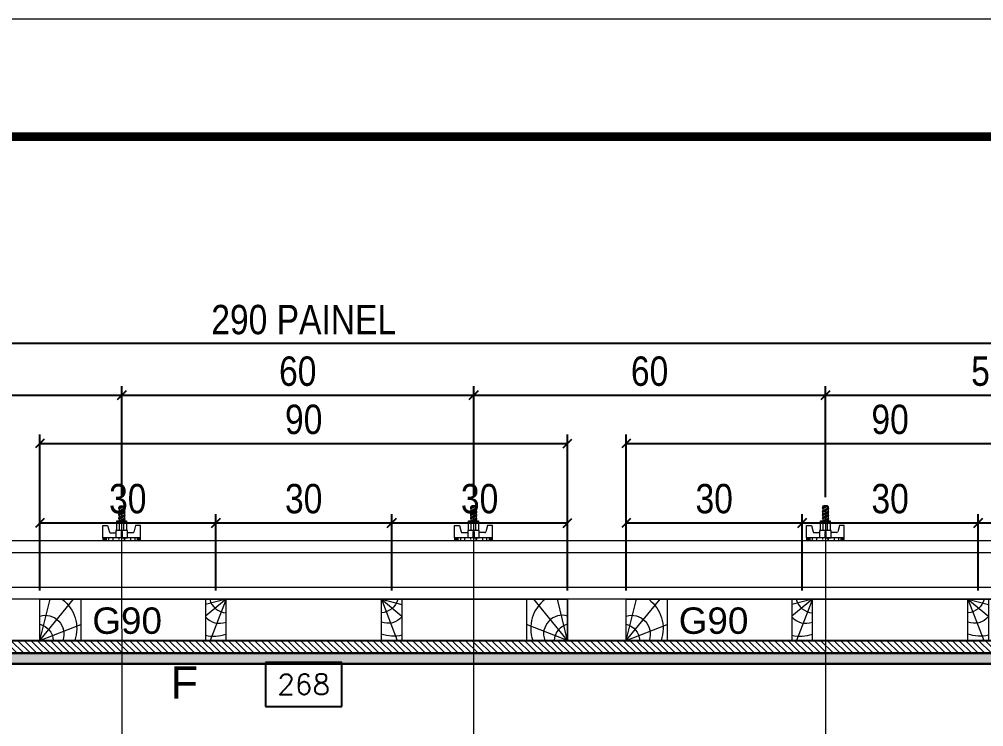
# Model space of a CAD drawing. Extents: x 2949 to 9203, y -16089 to 12527.
# Drawn here: x 6605.4 to 6934.3, y -4943 to -4701.9 of the extents above; entities that cross this region are included whole.
import ezdxf
from ezdxf.enums import TextEntityAlignment as Align

# ---------------------------------------------------------------- set-up
doc = ezdxf.new("R2010")
doc.units = 0
doc.linetypes.add('DASHED', pattern=[0.75, 0.5, -0.25])
for name, color, linetype, lineweight in [('CONCRETO', 251, 'Continuous', 25), ('Folhas', 255, 'Continuous', 9), ('Hachura', 251, 'Continuous', 9), ('Madeira', 126, 'Continuous', 18), ('Perfil Metálico', 224, 'Continuous', 18), ('SARRAFO DE PRESSAO', 251, 'DASHED', 9)]:
    doc.layers.add(name, color=color, linetype=linetype, lineweight=lineweight)
for name, color, linetype in [('COTA', 241, 'Continuous'), ('MEIO_PONT', 93, 'Continuous'), ('Painéis', 200, 'Continuous'), ('SARRAFO', 251, 'Continuous'), ('TEXTO_GERAL', 7, 'Continuous')]:
    doc.layers.add(name, color=color, linetype=linetype)
doc.styles.add('ARIAL', font='arial.ttf')
doc.styles.add('COTA TECNICA 2X', font='techl___.ttf', dxfattribs={"height": 10})
doc.styles.add('ROMANS', font='romans.shx')
doc.styles.add('SANSSERIF', font='sas_____.pfb')
doc.dimstyles.new('Cota Seção interna', dxfattribs={"dimtxt": 7, "dimasz": 6, "dimexe": 0.18, "dimexo": 2, "dimgap": -4, "dimtad": 3, "dimdec": 1, "dimlfac": 0.5, "dimzin": 12, "dimdsep": 46, "dimtxsty": 'ROMANS', "dimblk": 'ARCHTICK', "dimcen": 0.09, "dimse1": 1, "dimse2": 1, "dimsd1": 1, "dimsd2": 1, "dimclrd": 180, "dimclre": 5, "dimclrt": 1, "dimadec": 0, "dimazin": 3, "dimtfac": 1, "dimtdec": 1, "dimtofl": 0, "dimtmove": 0, "dimatfit": 3, "dimldrblk": 'ARCHTICK', "dimfxl": 1, "dimtolj": 1, "dimtzin": 0, "dimarcsym": 0})
doc.dimstyles.new('SECAO PILAR', dxfattribs={"dimtxt": 10, "dimasz": 3, "dimexe": 3, "dimexo": 3, "dimgap": 3, "dimtad": 1, "dimdec": 1, "dimlfac": 0.5, "dimzin": 12, "dimdsep": 46, "dimtxsty": 'COTA TECNICA 2X', "dimblk1": 'OBLIQUE', "dimblk2": 'OBLIQUE', "dimsah": 1, "dimcen": 0.9, "dimclrd": 256, "dimclre": 256, "dimclrt": 256, "dimadec": 1, "dimazin": 3, "dimtfac": 1, "dimtdec": 1, "dimtmove": 0, "dimatfit": 3, "dimfxl": 1, "dimtolj": 1, "dimtzin": 12, "dimarcsym": 0})

# ---------------------------------------------------------------- blocks, each defined once
blk = doc.blocks.new('9999999999')
at = {"layer": 'Folhas'}
blk.add_lwpolyline([(98138.98, 34190.21), (99623.98, 34190.21), (99623.98, 35240.21), (98138.98, 35240.21)], close=True, dxfattribs=at)
at = {"layer": 'Folhas', "color": 30, "const_width": 3}
blk.add_lwpolyline([(98213.98, 34230.21), (99583.98, 34230.21), (99583.98, 35200.21), (98213.98, 35200.21)], close=True, dxfattribs=at)
blk = doc.blocks.new('*D2449')
at = {"layer": 'COTA', "color": 180, "lineweight": -2, "transparency": 16777216}
for p, q in [((6715.4, -4921.08), (6689.4, -4921.08)), ((6689.4, -4921.08), (6689.4, -4936.08)), ((6715.4, -4936.08), (6715.4, -4921.08)), ((6689.4, -4936.08), (6715.4, -4936.08))]:
    blk.add_line(p, q, dxfattribs=at)
at = {"layer": 'Defpoints', "color": 0, "transparency": 16777216}
for p in [(6434.4, -4921.59), (6970.4, -4921.59), (6434.4, -4940.08)]:
    blk.add_point(p, dxfattribs=at)
at = {"layer": 'COTA', "color": 1, "transparency": 16777216, "insert": (6702.4, -4928.58), "char_height": 7, "attachment_point": 5, "style": 'ROMANS'}
blk.add_mtext('\\A1;268', dxfattribs=at)
blk = doc.blocks.new('_ArchTick')
at = {"color": 0, "linetype": 'ByBlock', "const_width": 0.15}
blk.add_lwpolyline([(-0.5, -0.5), (0.5, 0.5)], dxfattribs=at)
blk = doc.blocks.new('_Oblique')
at = {"color": 0, "linetype": 'ByBlock', "lineweight": -2}
blk.add_line((-0.5, -0.5), (0.5, 0.5), dxfattribs=at)
blk = doc.blocks.new('*D2476')
at = {"layer": 'COTA', "lineweight": -2, "transparency": 16777216}
for p, q in [((6412.4, -4910.59), (6412.4, -4809.44)), ((6992.4, -4910.59), (6992.4, -4809.44)), ((6992.4, -4812.44), (6412.4, -4812.44))]:
    blk.add_line(p, q, dxfattribs=at)
at = {"layer": 'Defpoints', "color": 0, "transparency": 16777216}
for p in [(6412.4, -4812.44), (6412.4, -4913.59), (6992.4, -4913.59)]:
    blk.add_point(p, dxfattribs=at)
at = {"layer": 'COTA', "lineweight": -2, "transparency": 16777216, "xscale": 3, "yscale": 3, "zscale": 3, "rotation": 180}
blk.add_blockref('_Oblique', (6412.4, -4812.44), dxfattribs=at)
at = {"layer": 'COTA', "lineweight": -2, "transparency": 16777216, "xscale": 3, "yscale": 3, "zscale": 3}
blk.add_blockref('_Oblique', (6992.4, -4812.44), dxfattribs=at)
at = {"layer": 'COTA', "transparency": 16777216, "insert": (6702.4, -4804.31), "char_height": 10, "attachment_point": 5, "style": 'COTA TECNICA 2X'}
blk.add_mtext('\\A1;290 PAINEL', dxfattribs=at)
blk = doc.blocks.new('PONTALETE')
at = {"layer": 'Madeira'}
for q in [(2.71, 7), (7, 5.76), (7, 1.74)]:
    blk.add_line((0, 0), q, dxfattribs=at)
blk.add_lwpolyline([(0, 0), (7, 0), (7, 7), (0, 7)], close=True, dxfattribs=at)
for centre, radius, start, end in [((2.04, 0.06), 6.23, 37.2818, 109.0913), ((1.09, 0.9), 3.19, 343.603, 109.9847), ((-0.21, -0.78), 3.09, 14.6322, 86.0383)]:
    blk.add_arc(centre, radius, start, end, dxfattribs=at)
blk = doc.blocks.new('MEIO PONTALETE')
at = {"layer": 'Madeira'}
for q in [(2.71, 7), (3.5, 2.88), (3.5, 0.87)]:
    blk.add_line((0, 0), q, dxfattribs=at)
blk.add_lwpolyline([(0, 0), (3.5, 0), (3.5, 7), (0, 7)], close=True, dxfattribs=at)
for centre, radius, start, end in [((2.04, 0.06), 6.23, 76.4499, 109.0913), ((1.09, 0.9), 3.19, 40.9063, 109.9847), ((-0.21, -0.78), 3.09, 14.6322, 86.0383)]:
    blk.add_arc(centre, radius, start, end, dxfattribs=at)
blk = doc.blocks.new('*D2437')
at = {"layer": 'COTA', "lineweight": -2, "transparency": 16777216}
for p, q in [((6612.4, -4896.59), (6612.4, -4870.56)), ((6672.4, -4896.59), (6672.4, -4870.56)), ((6612.4, -4873.56), (6672.4, -4873.56))]:
    blk.add_line(p, q, dxfattribs=at)
at = {"layer": 'Defpoints', "color": 0, "transparency": 16777216}
for p in [(6672.4, -4873.56), (6612.4, -4899.59), (6672.4, -4899.59)]:
    blk.add_point(p, dxfattribs=at)
at = {"layer": 'COTA', "lineweight": -2, "transparency": 16777216, "xscale": 3, "yscale": 3, "zscale": 3, "rotation": 180}
blk.add_blockref('_Oblique', (6612.4, -4873.56), dxfattribs=at)
at = {"layer": 'COTA', "lineweight": -2, "transparency": 16777216, "xscale": 3, "yscale": 3, "zscale": 3}
blk.add_blockref('_Oblique', (6672.4, -4873.56), dxfattribs=at)
at = {"layer": 'COTA', "transparency": 16777216, "insert": (6642.4, -4865.34), "char_height": 10, "attachment_point": 5, "style": 'COTA TECNICA 2X'}
blk.add_mtext('\\A1;30', dxfattribs=at)
blk = doc.blocks.new('*D2438')
at = {"layer": 'COTA', "lineweight": -2, "transparency": 16777216}
for p, q in [((6672.4, -4896.59), (6672.4, -4870.56)), ((6732.4, -4896.59), (6732.4, -4870.56)), ((6672.4, -4873.56), (6732.4, -4873.56))]:
    blk.add_line(p, q, dxfattribs=at)
at = {"layer": 'Defpoints', "color": 0, "transparency": 16777216}
for p in [(6732.4, -4873.56), (6672.4, -4899.59), (6732.4, -4899.59)]:
    blk.add_point(p, dxfattribs=at)
at = {"layer": 'COTA', "lineweight": -2, "transparency": 16777216, "xscale": 3, "yscale": 3, "zscale": 3, "rotation": 180}
blk.add_blockref('_Oblique', (6672.4, -4873.56), dxfattribs=at)
at = {"layer": 'COTA', "lineweight": -2, "transparency": 16777216, "xscale": 3, "yscale": 3, "zscale": 3}
blk.add_blockref('_Oblique', (6732.4, -4873.56), dxfattribs=at)
at = {"layer": 'COTA', "transparency": 16777216, "insert": (6702.4, -4865.34), "char_height": 10, "attachment_point": 5, "style": 'COTA TECNICA 2X'}
blk.add_mtext('\\A1;30', dxfattribs=at)
blk = doc.blocks.new('*D2439')
at = {"layer": 'COTA', "lineweight": -2, "transparency": 16777216}
for p, q in [((6732.4, -4896.59), (6732.4, -4870.56)), ((6792.4, -4896.59), (6792.4, -4870.56)), ((6732.4, -4873.56), (6792.4, -4873.56))]:
    blk.add_line(p, q, dxfattribs=at)
at = {"layer": 'Defpoints', "color": 0, "transparency": 16777216}
for p in [(6792.4, -4873.56), (6732.4, -4899.59), (6792.4, -4899.59)]:
    blk.add_point(p, dxfattribs=at)
at = {"layer": 'COTA', "lineweight": -2, "transparency": 16777216, "xscale": 3, "yscale": 3, "zscale": 3, "rotation": 180}
blk.add_blockref('_Oblique', (6732.4, -4873.56), dxfattribs=at)
at = {"layer": 'COTA', "lineweight": -2, "transparency": 16777216, "xscale": 3, "yscale": 3, "zscale": 3}
blk.add_blockref('_Oblique', (6792.4, -4873.56), dxfattribs=at)
at = {"layer": 'COTA', "transparency": 16777216, "insert": (6762.4, -4865.34), "char_height": 10, "attachment_point": 5, "style": 'COTA TECNICA 2X'}
blk.add_mtext('\\A1;30', dxfattribs=at)
blk = doc.blocks.new('*D2440')
at = {"layer": 'COTA', "lineweight": -2, "transparency": 16777216}
for p, q in [((6612.4, -4896.59), (6612.4, -4843.45)), ((6792.4, -4896.59), (6792.4, -4843.45)), ((6612.4, -4846.45), (6792.4, -4846.45))]:
    blk.add_line(p, q, dxfattribs=at)
at = {"layer": 'Defpoints', "color": 0, "transparency": 16777216}
for p in [(6792.4, -4846.45), (6612.4, -4899.59), (6792.4, -4899.59)]:
    blk.add_point(p, dxfattribs=at)
at = {"layer": 'COTA', "lineweight": -2, "transparency": 16777216, "xscale": 3, "yscale": 3, "zscale": 3, "rotation": 180}
blk.add_blockref('_Oblique', (6612.4, -4846.45), dxfattribs=at)
at = {"layer": 'COTA', "lineweight": -2, "transparency": 16777216, "xscale": 3, "yscale": 3, "zscale": 3}
blk.add_blockref('_Oblique', (6792.4, -4846.45), dxfattribs=at)
at = {"layer": 'COTA', "transparency": 16777216, "insert": (6702.4, -4838.32), "char_height": 10, "attachment_point": 5, "style": 'COTA TECNICA 2X'}
blk.add_mtext('\\A1;90', dxfattribs=at)
blk = doc.blocks.new('*D2441')
at = {"layer": 'COTA', "lineweight": -2, "transparency": 16777216}
for p, q in [((6812.4, -4896.59), (6812.4, -4870.56)), ((6872.4, -4896.59), (6872.4, -4870.56)), ((6812.4, -4873.56), (6872.4, -4873.56))]:
    blk.add_line(p, q, dxfattribs=at)
at = {"layer": 'Defpoints', "color": 0, "transparency": 16777216}
for p in [(6872.4, -4873.56), (6812.4, -4899.59), (6872.4, -4899.59)]:
    blk.add_point(p, dxfattribs=at)
at = {"layer": 'COTA', "lineweight": -2, "transparency": 16777216, "xscale": 3, "yscale": 3, "zscale": 3, "rotation": 180}
blk.add_blockref('_Oblique', (6812.4, -4873.56), dxfattribs=at)
at = {"layer": 'COTA', "lineweight": -2, "transparency": 16777216, "xscale": 3, "yscale": 3, "zscale": 3}
blk.add_blockref('_Oblique', (6872.4, -4873.56), dxfattribs=at)
at = {"layer": 'COTA', "transparency": 16777216, "insert": (6842.4, -4865.34), "char_height": 10, "attachment_point": 5, "style": 'COTA TECNICA 2X'}
blk.add_mtext('\\A1;30', dxfattribs=at)
blk = doc.blocks.new('*D2442')
at = {"layer": 'COTA', "lineweight": -2, "transparency": 16777216}
for p, q in [((6872.4, -4896.59), (6872.4, -4870.56)), ((6932.4, -4896.59), (6932.4, -4870.56)), ((6872.4, -4873.56), (6932.4, -4873.56))]:
    blk.add_line(p, q, dxfattribs=at)
at = {"layer": 'Defpoints', "color": 0, "transparency": 16777216}
for p in [(6932.4, -4873.56), (6872.4, -4899.59), (6932.4, -4899.59)]:
    blk.add_point(p, dxfattribs=at)
at = {"layer": 'COTA', "lineweight": -2, "transparency": 16777216, "xscale": 3, "yscale": 3, "zscale": 3, "rotation": 180}
blk.add_blockref('_Oblique', (6872.4, -4873.56), dxfattribs=at)
at = {"layer": 'COTA', "lineweight": -2, "transparency": 16777216, "xscale": 3, "yscale": 3, "zscale": 3}
blk.add_blockref('_Oblique', (6932.4, -4873.56), dxfattribs=at)
at = {"layer": 'COTA', "transparency": 16777216, "insert": (6902.4, -4865.34), "char_height": 10, "attachment_point": 5, "style": 'COTA TECNICA 2X'}
blk.add_mtext('\\A1;30', dxfattribs=at)
blk = doc.blocks.new('*D2443')
at = {"layer": 'COTA', "lineweight": -2, "transparency": 16777216}
for p, q in [((6932.4, -4896.59), (6932.4, -4870.56)), ((6992.4, -4896.59), (6992.4, -4870.56)), ((6932.4, -4873.56), (6992.4, -4873.56))]:
    blk.add_line(p, q, dxfattribs=at)
at = {"layer": 'Defpoints', "color": 0, "transparency": 16777216}
for p in [(6992.4, -4873.56), (6932.4, -4899.59), (6992.4, -4899.59)]:
    blk.add_point(p, dxfattribs=at)
at = {"layer": 'COTA', "lineweight": -2, "transparency": 16777216, "xscale": 3, "yscale": 3, "zscale": 3, "rotation": 180}
blk.add_blockref('_Oblique', (6932.4, -4873.56), dxfattribs=at)
at = {"layer": 'COTA', "lineweight": -2, "transparency": 16777216, "xscale": 3, "yscale": 3, "zscale": 3}
blk.add_blockref('_Oblique', (6992.4, -4873.56), dxfattribs=at)
at = {"layer": 'COTA', "transparency": 16777216, "insert": (6962.4, -4865.34), "char_height": 10, "attachment_point": 5, "style": 'COTA TECNICA 2X'}
blk.add_mtext('\\A1;30', dxfattribs=at)
blk = doc.blocks.new('*D2444')
at = {"layer": 'COTA', "lineweight": -2, "transparency": 16777216}
for p, q in [((6812.4, -4896.59), (6812.4, -4843.45)), ((6992.4, -4896.59), (6992.4, -4843.45)), ((6812.4, -4846.45), (6992.4, -4846.45))]:
    blk.add_line(p, q, dxfattribs=at)
at = {"layer": 'Defpoints', "color": 0, "transparency": 16777216}
for p in [(6992.4, -4846.45), (6812.4, -4899.59), (6992.4, -4899.59)]:
    blk.add_point(p, dxfattribs=at)
at = {"layer": 'COTA', "lineweight": -2, "transparency": 16777216, "xscale": 3, "yscale": 3, "zscale": 3, "rotation": 180}
blk.add_blockref('_Oblique', (6812.4, -4846.45), dxfattribs=at)
at = {"layer": 'COTA', "lineweight": -2, "transparency": 16777216, "xscale": 3, "yscale": 3, "zscale": 3}
blk.add_blockref('_Oblique', (6992.4, -4846.45), dxfattribs=at)
at = {"layer": 'COTA', "transparency": 16777216, "insert": (6902.4, -4838.32), "char_height": 10, "attachment_point": 5, "style": 'COTA TECNICA 2X'}
blk.add_mtext('\\A1;90', dxfattribs=at)
blk = doc.blocks.new('C')
at = {"layer": 'Hachura', "color": 0}
for p, q in [((0, 3.22), (0, -3.22)), ((0.45, 3.22), (0, 3.22)), ((0.46, 3.16), (0, 3.16)), ((0.46, 3.05), (0, 3.05)), ((0.46, 2.88), (0, 2.88)), ((0, 2.75), (0, -1.16)), ((0.46, 2.65), (0, 2.65)), ((0.46, 2.23), (0, 2.23)), ((0.45, -3.23), (0.45, 3.22)), ((0.45, 3.22), (2.58, 3.22)), ((1.35, 1.94), (1.35, 0.96)), ((2.58, 2.39), (1.47, 2.09)), ((2.58, 3.22), (2.58, 2.39)), ((0.46, 1.51), (0, 1.51)), ((0.39, 0.49), (0.17, 0.49)), ((1.74, 0.97), (0.45, 0.97)), ((1.45, 0.1), (0.45, 0.1)), ((1.74, -0.97), (1.74, 0.97)), ((1.74, 0.97), (1.74, 0.84)), ((1.74, 0.97), (1.74, 0.84)), ((1.74, 0.84), (3.35, 0.84)), ((3.35, 0.45), (1.74, 0.45)), ((3.32, 0.84), (3.32, -0.84)), ((3.35, 0.84), (3.35, -0.84)), ((3.68, 0.45), (3.35, 0.45)), ((3.84, -0.52), (3.35, 0.45)), ((3.35, 0.06), (3.67, -0.57)), ((3.68, 0.45), (4.16, -0.52)), ((3.72, 0.5), (4.25, -0.57)), ((4.37, -0.55), (3.83, 0.53)), ((4.15, 0.45), (3.93, 0.45)), ((4.42, -0.52), (3.93, 0.45)), ((4.15, 0.45), (4.26, 0.45)), ((4.26, 0.45), (4.74, -0.52)), ((4.3, 0.5), (4.83, -0.57)), ((4.95, -0.55), (4.41, 0.53)), ((4.51, 0.45), (4.84, 0.45)), ((5, -0.52), (4.51, 0.45)), ((4.84, 0.45), (5.32, -0.52)), ((4.88, 0.5), (5.41, -0.57)), ((5.53, -0.55), (4.99, 0.53)), ((5.58, -0.52), (5.09, 0.45)), ((5.42, 0.45), (5.09, 0.45)), ((5.58, -0.52), (5.09, 0.45)), ((5.42, 0.45), (5.74, -0.19)), ((5.46, 0.5), (5.74, -0.07)), ((5.74, 0.19), (5.57, 0.53)), ((5.74, 0.32), (5.68, 0.45)), ((5.68, 0.45), (5.74, 0.45)), ((5.74, 0.45), (5.9, 0.29)), ((5.74, 0.45), (5.74, -0.52)), ((5.9, -0.36), (5.9, 0.29)), ((0.45, 0), (0, 0)), ((0.46, -1.52), (0, -1.52)), ((0.08, -0.48), (0.29, -0.48)), ((0.29, -0.48), (0.4, -0.48)), ((0.45, 0), (0.45, -0.97)), ((0.45, -0.16), (1.45, -0.16)), ((0.45, -0.65), (0.45, -0.32)), ((0.45, -3.23), (0.45, -0.65)), ((0.45, -0.97), (1.74, -0.97)), ((1.35, -1.94), (1.35, -0.97)), ((3.35, -0.32), (1.74, -0.32)), ((3.35, -0.84), (1.74, -0.84)), ((3.35, -0.07), (3.58, -0.52)), ((3.35, -0.52), (3.58, -0.52)), ((3.84, -0.52), (4.16, -0.52)), ((4.42, -0.52), (4.74, -0.52)), ((4.63, -0.52), (4.74, -0.52)), ((5, -0.52), (5.32, -0.52)), ((5.58, -0.52), (5.74, -0.52)), ((5.74, -0.52), (5.9, -0.36)), ((5.74, -0.52), (5.74, -0.52)), ((0.46, -2.23), (0, -2.23)), ((0.46, -2.65), (0, -2.65)), ((0.46, -2.88), (0, -2.88)), ((0.46, -3.05), (0, -3.05)), ((0.46, -3.16), (0, -3.16)), ((0, -3.22), (2.57, -3.22)), ((2.58, -2.39), (1.47, -2.1)), ((2.58, -3.23), (2.58, -2.39))]:
    blk.add_line(p, q, dxfattribs=at)
for centre, radius, start, end in [((1.52, 1.94), 0.161, 104.7436, 180), ((1.44, -0.03), 0.129, 272.695, 87.305), ((3.81, 0.39), 0.143, 25.5688, 154.4312), ((4.39, 0.39), 0.143, 25.5688, 154.4312), ((4.97, 0.39), 0.143, 25.5688, 154.4312), ((5.55, 0.39), 0.143, 25.5688, 154.4312), ((0.17, -0.37), 0.174, 221.744, 317.8592), ((3.71, -0.4), 0.174, 222.1408, 318.256), ((4.29, -0.4), 0.174, 222.1408, 318.256), ((4.87, -0.4), 0.174, 222.1408, 318.256), ((5.45, -0.4), 0.174, 222.1408, 318.256), ((5.61, -0.4), 0.174, 317.8592, 318.256), ((1.52, -1.94), 0.161, 180, 255.2564)]:
    blk.add_arc(centre, radius, start, end, dxfattribs=at)
blk = doc.blocks.new('*D2466')
at = {"layer": 'COTA', "linetype": 'ByBlock', "lineweight": -2, "transparency": 16777216}
for p, q in [((6520.37, -4864.78), (6520.37, -4826.99)), ((6640.37, -4864.79), (6640.37, -4826.99)), ((6520.37, -4829.99), (6640.37, -4829.99))]:
    blk.add_line(p, q, dxfattribs=at)
at = {"layer": 'Defpoints', "color": 0, "linetype": 'ByBlock', "transparency": 16777216}
for p in [(6640.37, -4829.99), (6520.37, -4867.78), (6640.37, -4867.79)]:
    blk.add_point(p, dxfattribs=at)
at = {"layer": 'COTA', "linetype": 'ByBlock', "lineweight": -2, "transparency": 16777216, "xscale": 3, "yscale": 3, "zscale": 3, "rotation": 180}
blk.add_blockref('_Oblique', (6520.37, -4829.99), dxfattribs=at)
at = {"layer": 'COTA', "linetype": 'ByBlock', "lineweight": -2, "transparency": 16777216, "xscale": 3, "yscale": 3, "zscale": 3}
blk.add_blockref('_Oblique', (6640.37, -4829.99), dxfattribs=at)
at = {"layer": 'COTA', "linetype": 'ByBlock', "transparency": 16777216, "insert": (6580.37, -4821.89), "char_height": 10, "attachment_point": 5, "style": 'COTA TECNICA 2X'}
blk.add_mtext('\\A1;60', dxfattribs=at)
blk = doc.blocks.new('*D2467')
at = {"layer": 'COTA', "linetype": 'ByBlock', "lineweight": -2, "transparency": 16777216}
for p, q in [((6640.37, -4864.79), (6640.37, -4826.99)), ((6760.37, -4864.76), (6760.37, -4826.99)), ((6640.37, -4829.99), (6760.37, -4829.99))]:
    blk.add_line(p, q, dxfattribs=at)
at = {"layer": 'Defpoints', "color": 0, "linetype": 'ByBlock', "transparency": 16777216}
for p in [(6760.37, -4829.99), (6640.37, -4867.79), (6760.37, -4867.76)]:
    blk.add_point(p, dxfattribs=at)
at = {"layer": 'COTA', "linetype": 'ByBlock', "lineweight": -2, "transparency": 16777216, "xscale": 3, "yscale": 3, "zscale": 3, "rotation": 180}
blk.add_blockref('_Oblique', (6640.37, -4829.99), dxfattribs=at)
at = {"layer": 'COTA', "linetype": 'ByBlock', "lineweight": -2, "transparency": 16777216, "xscale": 3, "yscale": 3, "zscale": 3}
blk.add_blockref('_Oblique', (6760.37, -4829.99), dxfattribs=at)
at = {"layer": 'COTA', "linetype": 'ByBlock', "transparency": 16777216, "insert": (6700.37, -4821.89), "char_height": 10, "attachment_point": 5, "style": 'COTA TECNICA 2X'}
blk.add_mtext('\\A1;60', dxfattribs=at)
blk = doc.blocks.new('*D2468')
at = {"layer": 'COTA', "linetype": 'ByBlock', "lineweight": -2, "transparency": 16777216}
for p, q in [((6760.37, -4864.76), (6760.37, -4826.99)), ((6880.37, -4864.76), (6880.37, -4826.99)), ((6760.37, -4829.99), (6880.37, -4829.99))]:
    blk.add_line(p, q, dxfattribs=at)
at = {"layer": 'Defpoints', "color": 0, "linetype": 'ByBlock', "transparency": 16777216}
for p in [(6880.37, -4829.99), (6760.37, -4867.76), (6880.37, -4867.76)]:
    blk.add_point(p, dxfattribs=at)
at = {"layer": 'COTA', "linetype": 'ByBlock', "lineweight": -2, "transparency": 16777216, "xscale": 3, "yscale": 3, "zscale": 3, "rotation": 180}
blk.add_blockref('_Oblique', (6760.37, -4829.99), dxfattribs=at)
at = {"layer": 'COTA', "linetype": 'ByBlock', "lineweight": -2, "transparency": 16777216, "xscale": 3, "yscale": 3, "zscale": 3}
blk.add_blockref('_Oblique', (6880.37, -4829.99), dxfattribs=at)
at = {"layer": 'COTA', "linetype": 'ByBlock', "transparency": 16777216, "insert": (6820.37, -4821.89), "char_height": 10, "attachment_point": 5, "style": 'COTA TECNICA 2X'}
blk.add_mtext('\\A1;60', dxfattribs=at)
blk = doc.blocks.new('*D2469')
at = {"layer": 'COTA', "linetype": 'ByBlock', "lineweight": -2, "transparency": 16777216}
for p, q in [((6880.37, -4864.76), (6880.37, -4826.99)), ((6992.44, -5416.59), (6992.44, -4826.99)), ((6880.37, -4829.99), (6992.44, -4829.99))]:
    blk.add_line(p, q, dxfattribs=at)
at = {"layer": 'Defpoints', "color": 0, "linetype": 'ByBlock', "transparency": 16777216}
for p in [(6992.44, -4829.99), (6880.37, -4867.76), (6992.44, -5419.59)]:
    blk.add_point(p, dxfattribs=at)
at = {"layer": 'COTA', "linetype": 'ByBlock', "lineweight": -2, "transparency": 16777216, "xscale": 3, "yscale": 3, "zscale": 3, "rotation": 180}
blk.add_blockref('_Oblique', (6880.37, -4829.99), dxfattribs=at)
at = {"layer": 'COTA', "linetype": 'ByBlock', "lineweight": -2, "transparency": 16777216, "xscale": 3, "yscale": 3, "zscale": 3}
blk.add_blockref('_Oblique', (6992.44, -4829.99), dxfattribs=at)
at = {"layer": 'COTA', "linetype": 'ByBlock', "transparency": 16777216, "insert": (6936.41, -4821.88), "char_height": 10, "attachment_point": 5, "style": 'COTA TECNICA 2X'}
blk.add_mtext('\\A1;56', dxfattribs=at)

msp = doc.modelspace()

# ---------------------------------------------------------------- hatches: boundary and pattern name
at = {"layer": 'Hachura'}
h = msp.add_hatch(dxfattribs=at)
h.set_pattern_fill('ANSI31', color=256, scale=0.5, angle=270, style=0)
h.set_pattern_definition([(315, (-948.9775, -16045.4886), (1.12253202, 1.12253202), [])])
h.paths.add_polyline_path([(6412.4, -4913.59), (6412.4, -4917.99), (6992.4, -4917.99), (6992.4, -4913.59)])
h = msp.add_hatch(color=256, dxfattribs=at)
h.dxf.hatch_style = 1
h.paths.add_polyline_path([(6992.4, -4917.99), (6992.4, -4921.59), (6412.4, -4921.59), (6412.4, -4917.99)])

# ---------------------------------------------------------------- linework, layer by layer
at = {"layer": 'CONCRETO', "color": 2}
msp.add_lwpolyline([(6970.4, -5397.59), (6932.4, -5397.59), (6932.4, -4959.59), (6434.4, -4959.59), (6434.4, -4921.59), (6970.4, -4921.59)], close=True, dxfattribs=at)
at = {"layer": 'Hachura'}
for p, q in [((6640.31, -4868.77), (6640.32, -5008.57)), ((6760.31, -4868.76), (6760.32, -5008.56)), ((6880.31, -4868.76), (6880.32, -5008.56))]:
    msp.add_line(p, q, dxfattribs=at)
at = {"layer": 'Madeira'}
for points in [[(6992.4, -4913.59), (6992.4, -4899.59), (6412.4, -4899.59), (6412.4, -4913.59)], [(6612.4, -4913.59), (6612.4, -4899.59), (6792.4, -4899.59), (6792.4, -4913.59)], [(6812.4, -4913.59), (6812.4, -4899.59), (6992.4, -4899.59), (6992.4, -4913.59)]]:
    msp.add_lwpolyline(points, close=True, dxfattribs=at)
at = {"layer": 'Painéis'}
msp.add_lwpolyline([(6992.4, -4917.99), (6992.4, -4921.59), (6412.4, -4921.59), (6412.4, -4917.99)], close=True, dxfattribs=at)
at = {"layer": 'Perfil Metálico'}
for points in [[(6380.46, -4899.59), (6380.46, -4879.59), (7030.72, -4879.59), (7030.72, -4899.59)], [(7030.72, -4883.59), (7030.72, -4895.59), (6380.46, -4895.59), (6380.46, -4883.59)]]:
    msp.add_lwpolyline(points, close=True, dxfattribs=at)
at = {"layer": 'SARRAFO'}
msp.add_lwpolyline([(6992.4, -4917.99), (6412.4, -4917.99), (6412.4, -4913.59), (6992.4, -4913.59)], close=True, dxfattribs=at)
msp.add_lwpolyline([(6992.4, -4917.99), (6412.4, -4917.99), (6412.4, -4913.59), (6992.4, -4913.59)], close=True, dxfattribs=at)

# ---------------------------------------------------------------- block references
at = {"layer": 'Hachura', "linetype": 'Continuous', "xscale": 2, "yscale": 2, "zscale": 2, "rotation": 90.00000000000001}
for p in [(6640.31, -4879.59), (6760.31, -4879.56), (6880.31, -4879.56)]:
    msp.add_blockref('C', p, dxfattribs=at)
at = {"layer": 'MEIO_PONT'}
for name, p, xscale, yscale, zscale, rotation in [('PONTALETE', (6612.4, -4913.59), -2, 2, 2, 270), ('MEIO PONTALETE', (6675.9, -4899.59), 1.999999997962732, 1.999999997962732, 1.999999997962732, 180), ('MEIO PONTALETE', (6728.9, -4899.59), -1.999999997962732, 1.999999997962732, 1.999999997962732, 180), ('PONTALETE', (6792.4, -4913.59), 2, 2, 2, 89.99999999999997), ('PONTALETE', (6812.4, -4913.59), -2, 2, 2, 270), ('MEIO PONTALETE', (6875.9, -4899.59), 1.999999997962732, 1.999999997962732, 1.999999997962732, 180), ('MEIO PONTALETE', (6928.9, -4899.59), -1.999999997962732, 1.999999997962732, 1.999999997962732, 180)]:
    msp.add_blockref(name, p, dxfattribs=dict(at, xscale=xscale, yscale=yscale, zscale=zscale, rotation=rotation))
at = {"layer": 'SARRAFO DE PRESSAO', "color": 6, "linetype": 'ByBlock'}
msp.add_blockref('9999999999', (-91992.94, -39942.1), dxfattribs=at)

# ---------------------------------------------------------------- texts
at = {"layer": 'TEXTO_GERAL', "color": 0, "linetype": 'Continuous', "style": 'SANSSERIF'}
for p in [(6630.31, -4906.86), (6830.31, -4906.86)]:
    msp.add_text('G90', height=9, dxfattribs=at).set_placement(p, align=Align.MIDDLE_LEFT)
at = {"layer": 'TEXTO_GERAL', "style": 'ARIAL'}
msp.add_text('F', height=11, dxfattribs=at).set_placement((6661.68, -4927.93), align=Align.MIDDLE_CENTER)

# ---------------------------------------------------------------- dimensions: what is measured, and where the dimension line sits
at = {"layer": 'COTA'}
dim = msp.add_linear_dim(base=(6412.4, -4812.44), p1=(6992.4, -4913.59), p2=(6412.4, -4913.59), text='<> PAINEL', dimstyle='SECAO PILAR', dxfattribs=at)
dim.commit()
dim.dimension.update_dxf_attribs({"geometry": '*D2476', "text_midpoint": (6702.4, -4812.44), "dimtype": 160})
at = {"layer": 'COTA', "linetype": 'ByBlock'}
for base, p1, p2, picture, middle in [((6640.37, -4829.99), (6520.37, -4867.78), (6640.37, -4867.79), '*D2466', (6580.37, -4821.89)), ((6760.37, -4829.99), (6640.37, -4867.79), (6760.37, -4867.76), '*D2467', (6700.37, -4821.89)), ((6880.37, -4829.99), (6760.37, -4867.76), (6880.37, -4867.76), '*D2468', (6820.37, -4821.89)), ((6992.44, -4829.99), (6880.37, -4867.76), (6992.44, -5419.59), '*D2469', (6936.41, -4821.88))]:
    dim = msp.add_linear_dim(base=base, p1=p1, p2=p2, dimstyle='SECAO PILAR', override={"dimtmove": 1}, dxfattribs=at)
    dim.commit()
    dim.dimension.update_dxf_attribs({"geometry": picture, "text_midpoint": middle})
at = {"layer": 'COTA'}
for base, p1, p2, picture, middle in [((6792.4, -4846.45), (6612.4, -4899.59), (6792.4, -4899.59), '*D2440', (6702.4, -4838.32)), ((6992.4, -4846.45), (6812.4, -4899.59), (6992.4, -4899.59), '*D2444', (6902.4, -4838.32)), ((6672.4, -4873.56), (6612.4, -4899.59), (6672.4, -4899.59), '*D2437', (6642.4, -4865.34)), ((6732.4, -4873.56), (6672.4, -4899.59), (6732.4, -4899.59), '*D2438', (6702.4, -4865.34)), ((6792.4, -4873.56), (6732.4, -4899.59), (6792.4, -4899.59), '*D2439', (6762.4, -4865.34)), ((6872.4, -4873.56), (6812.4, -4899.59), (6872.4, -4899.59), '*D2441', (6842.4, -4865.34)), ((6932.4, -4873.56), (6872.4, -4899.59), (6932.4, -4899.59), '*D2442', (6902.4, -4865.34)), ((6992.4, -4873.56), (6932.4, -4899.59), (6992.4, -4899.59), '*D2443', (6962.4, -4865.34))]:
    dim = msp.add_linear_dim(base=base, p1=p1, p2=p2, dimstyle='SECAO PILAR', dxfattribs=at)
    dim.commit()
    dim.dimension.update_dxf_attribs({"geometry": picture, "text_midpoint": middle})
dim = msp.add_linear_dim(base=(6434.4, -4940.08), p1=(6970.4, -4921.59), p2=(6434.4, -4921.59), angle=180, dimstyle='Cota Seção interna', dxfattribs=at)
dim.commit()
dim.dimension.update_dxf_attribs({"geometry": '*D2449', "text_midpoint": (6702.4, -4928.58)})

doc.saveas('drawing.dxf')
